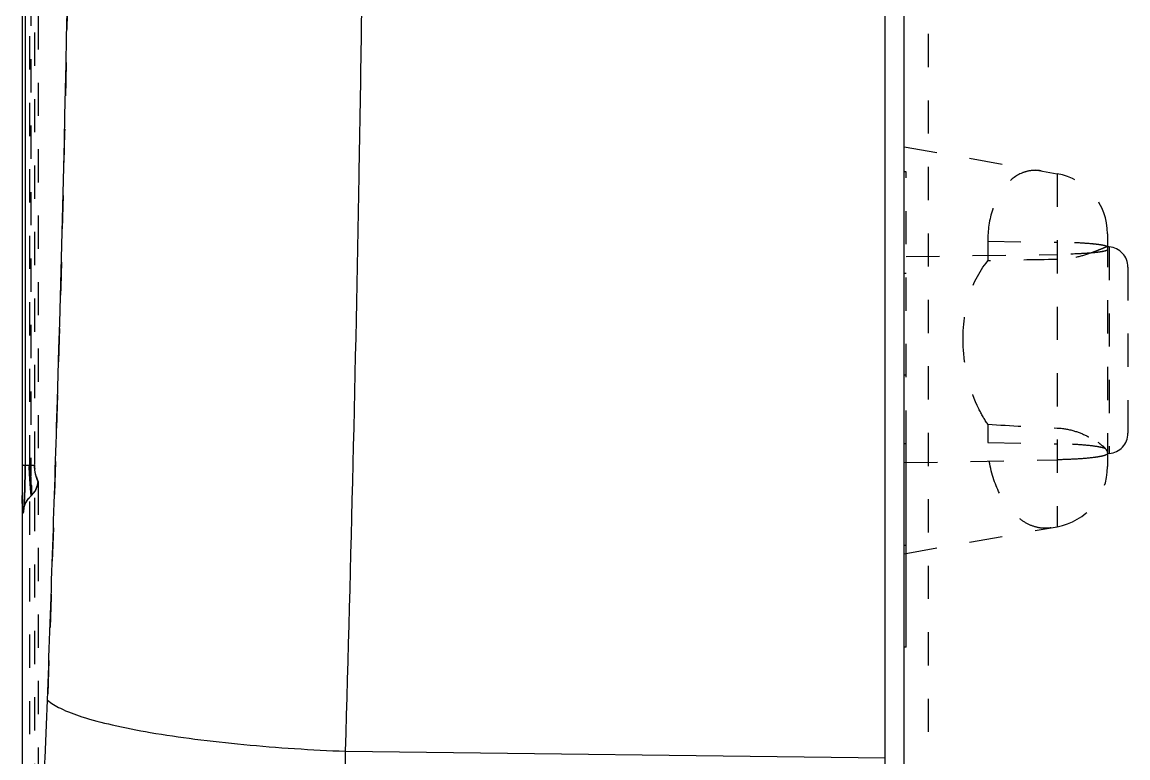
# Model space of a CAD drawing. Header units: millimetres. Extents: x 1937 to 4271, y -9032 to 1737.
# Drawn here: x 3023.6 to 3077.9, y -2458.5 to -2422.4 of the extents above; entities that cross this region are included whole.
import ezdxf

# ---------------------------------------------------------------- set-up
doc = ezdxf.new("R2010")
doc.units = ezdxf.units.MM
doc.header["$LTSCALE"] = 16.335
doc.linetypes.add('HIDDEN', pattern=[0.2, 0.1, -0.1])
doc.layers.get('0').update_dxf_attribs({"linetype": 'CONTINUOUS'})
doc.layers.add('DEFAULT_2', color=8, linetype='HIDDEN')

msp = doc.modelspace()

# ---------------------------------------------------------------- linework, layer by layer
at = {"color": 7, "linetype": 'Continuous'}
for p, q in [((3066.939, -2572.663), (3066.939, -2272.794)), ((3066.013, -2521.959), (3066.013, -2281.056)), ((3023.581, -2315.401), (3023.581, -2487.606)), ((3023.727, -2358.856), (3023.727, -2444.151)), ((3067.039, -2443.098), (3066.939, -2443.098)), ((3067.039, -2453.098), (3067.039, -2443.098)), ((3023.625, -2444.151), (3023.582, -2444.151)), ((3023.728, -2444.151), (3023.726, -2444.543)), ((3023.727, -2444.151), (3023.727, -2444.151)), ((3023.721, -2444.903), (3023.714, -2445.237)), ((3023.726, -2444.543), (3023.721, -2444.903)), ((3023.714, -2445.237), (3023.704, -2445.535)), ((3023.659, -2446.261), (3023.657, -2446.28)), ((3067.039, -2453.098), (3066.939, -2453.098)), ((3039.486, -2458.214), (3066.013, -2458.539))]:
    msp.add_line(p, q, dxfattribs=at)
msp.add_lwpolyline([(3023.704, -2445.535), (3023.692, -2445.792), (3023.68, -2446.002), (3023.668, -2446.161), (3023.659, -2446.261)], dxfattribs=at)
for centre, radius, start, end in [((3353.586, -2444.231), 330.005, 179.98598, 180.18653), ((2975.268, -2444.165), 48.461, 359.3349, 0.0169), ((2992.599, -2444.377), 31.128, 358.4473, 358.9531), ((2988.795, -2444.311), 34.932, 358.9581, 359.3163), ((2996.138, -2444.483), 27.588, 357.5951, 358.4671)]:
    msp.add_arc(centre, radius, start, end, dxfattribs=at)
for points, knots in [([(3024.827, -2455.698), (3024.988, -2451.213), (3025.602, -2433.155), (3025.99, -2415.085), (3025.99, -2401.503)], [0, 0, 0, 0, 0.248354, 1, 1, 1, 1]), ([(3039.486, -2458.214), (3039.751, -2448.794), (3040.1, -2434.637), (3040.369, -2415.732), (3040.414, -2406.249), (3040.414, -2401.503)], [0, 0, 0, 0, 0.498417, 0.749012, 1, 1, 1, 1]), ([(3023.584, -2445.306), (3023.584, -2445.534), (3023.588, -2445.903), (3023.594, -2446.271), (3023.605, -2446.41)], [0, 0, 0, 0, 0.620693, 1, 1, 1, 1]), ([(3023.646, -2446.431), (3023.66, -2446.331), (3023.68, -2446.068), (3023.695, -2445.804), (3023.701, -2445.64)], [0, 0, 0, 0, 0.379817, 1, 1, 1, 1]), ([(3023.605, -2446.41), (3023.608, -2446.444), (3023.618, -2446.57), (3023.642, -2446.458), (3023.646, -2446.431)], [0, 0, 0, 0, 0.550416, 1, 1, 1, 1]), ([(3023.581, -2479.982), (3023.581, -2478.192), (3023.719, -2474.43), (3024.251, -2466.342), (3024.671, -2460.039), (3024.827, -2455.698)], [0, 0, 0, 0, 0.220899, 0.464169, 1, 1, 1, 1]), ([(3024.827, -2455.698), (3025.011, -2455.869), (3025.57, -2456.183), (3026.642, -2456.578), (3028.124, -2456.962), (3029.977, -2457.322), (3032.136, -2457.636), (3035.336, -2457.988), (3037.813, -2458.146), (3039.486, -2458.214)], [0, 0, 0, 0, 0.050282, 0.126029, 0.228768, 0.356046, 0.503705, 0.665046, 1, 1, 1, 1]), ([(3038.492, -2490.416), (3038.499, -2488.011), (3038.618, -2482.981), (3038.918, -2475.161), (3039.247, -2466.834), (3039.424, -2461.127), (3039.486, -2458.214)], [0, 0, 0, 0, 0.223999, 0.46837, 0.728673, 1, 1, 1, 1])]:
    msp.add_open_spline(points, degree=3, knots=knots, dxfattribs=at)
at = {"layer": 'DEFAULT_2', "color": 8, "linetype": 'HIDDEN'}
for p, q in [((3068.145, -2525.87), (3068.145, -2277.175)), ((3024.363, -2311.009), (3024.363, -2491.998)), ((3024.19, -2311.813), (3024.19, -2491.194)), ((3023.941, -2315.265), (3023.94, -2487.742)), ((3024.006, -2358.856), (3024.006, -2444.151)), ((3066.939, -2428.503), (3074.46, -2429.83)), ((3067.039, -2429.729), (3066.939, -2429.729)), ((3067.039, -2443.098), (3067.039, -2429.729)), ((3074.46, -2429.83), (3074.46, -2447.177)), ((3076.939, -2432.784), (3076.939, -2444.223)), ((3071.05, -2433.148), (3071.05, -2434.118)), ((3071.05, -2433.148), (3074.46, -2433.198)), ((3076.922, -2433.418), (3076.936, -2433.416)), ((3076.939, -2433.418), (3076.936, -2433.416)), ((3077.026, -2433.424), (3076.936, -2433.416)), ((3077.026, -2433.424), (3077.026, -2443.583)), ((3067.039, -2433.902), (3074.46, -2433.797)), ((3077.939, -2434.421), (3077.939, -2442.586)), ((3067.039, -2434.729), (3066.939, -2434.729)), ((3067.039, -2439.729), (3066.939, -2439.729)), ((3071.05, -2442.141), (3071.05, -2443.037)), ((3071.05, -2443.037), (3074.46, -2443.103)), ((3066.939, -2444.028), (3074.46, -2443.889)), ((3077.026, -2443.583), (3076.939, -2443.591)), ((3023.625, -2444.151), (3024.19, -2444.151)), ((3023.721, -2444.903), (3023.719, -2445.016)), ((3023.726, -2444.543), (3023.725, -2444.645)), ((3023.704, -2445.535), (3023.699, -2445.651)), ((3023.714, -2445.237), (3023.71, -2445.354)), ((3023.674, -2446.095), (3023.662, -2446.229)), ((3024.038, -2445.649), (3024.038, -2445.649)), ((3023.662, -2446.229), (3023.659, -2446.259)), ((3066.939, -2448.503), (3074.46, -2447.177)), ((3067.039, -2448.098), (3066.939, -2448.098))]:
    msp.add_line(p, q, dxfattribs=at)
for points in [[(3024.038, -2445.649), (3024.232, -2445.416), (3024.347, -2445.114), (3024.363, -2444.955)], [(3024.038, -2445.649), (3024.217, -2445.439), (3024.342, -2445.135), (3024.363, -2444.955)], [(3023.659, -2446.259), (3023.655, -2446.289), (3023.663, -2446.253), (3023.72, -2446.079), (3023.858, -2445.838), (3024.037, -2445.65)], [(3023.657, -2446.28), (3023.655, -2446.289), (3023.674, -2446.21), (3023.748, -2446.017), (3023.885, -2445.803), (3024.037, -2445.65)], [(3023.699, -2445.651), (3023.686, -2445.901), (3023.674, -2446.095)]]:
    msp.add_lwpolyline(points, dxfattribs=at)
for centre, radius, start, end in [((3073.939, -2432.784), 3, 0, 80), ((3076.939, -2434.42), 1, 0, 85), ((3076.23, -2601.813), 167.776, 90.60458, 91.76944), ((3081.944, -2273.744), 168.749, 266.29839, 267.45801), ((3076.939, -2442.587), 1, 275, 0), ((3379.676, -2444.259), 356.094, 179.98254, 180.11424), ((3026.04, -2444.15), 1.85, 180.0325, 186.0555), ((3073.939, -2444.223), 3, 280, 0), ((3120.289, -2444.86), 96.706, 180.06452, 180.46403), ((2990.431, -2444.302), 33.298, 358.3119, 358.8906), ((2991.594, -2444.325), 32.135, 358.8918, 359.0472), ((2971.722, -2447.048), 52.347, 2.077, 2.5926), ((3036.02, -2444.256), 12.071, 184.2499, 185.81)]:
    msp.add_arc(centre, radius, start, end, dxfattribs=at)
for points, knots in [([(3025.99, -2401.503), (3025.99, -2406.042), (3025.86, -2424.112), (3025.312, -2442.176), (3024.827, -2455.698)], [0, 0, 0, 0, 0.251177, 1, 1, 1, 1]), ([(3073.676, -2429.691), (3073.524, -2429.664), (3073.207, -2429.652), (3072.559, -2429.813), (3071.788, -2430.429), (3071.187, -2431.636), (3071.05, -2432.616), (3071.05, -2433.148)], [0, 0, 0, 0, 0.095057, 0.191088, 0.404454, 0.673538, 1, 1, 1, 1]), ([(3076.922, -2433.418), (3076.897, -2433.397), (3076.81, -2433.369), (3076.647, -2433.334), (3076.412, -2433.301), (3075.98, -2433.257), (3075.321, -2433.218), (3074.764, -2433.203), (3074.46, -2433.198)], [0, 0, 0, 0, 0.039386, 0.107457, 0.203486, 0.325138, 0.63303, 1, 1, 1, 1]), ([(3076.922, -2433.418), (3076.891, -2433.425), (3076.805, -2433.461), (3076.642, -2433.526), (3076.411, -2433.621), (3075.99, -2433.779), (3075.341, -2433.974), (3074.77, -2434.044), (3074.46, -2434.047)], [0, 0, 0, 0, 0.03797, 0.108196, 0.206981, 0.330331, 0.636199, 1, 1, 1, 1]), ([(3076.939, -2433.561), (3076.939, -2433.582), (3076.861, -2433.62), (3076.737, -2433.649), (3076.51, -2433.687), (3076.215, -2433.719), (3075.848, -2433.748), (3075.256, -2433.78), (3074.787, -2433.792), (3074.46, -2433.797)], [0, 0, 0, 0, 0.024623, 0.080894, 0.170345, 0.290628, 0.438449, 0.609538, 1, 1, 1, 1]), ([(3076.668, -2433.34), (3076.632, -2433.334), (3076.454, -2433.305), (3076.275, -2433.286), (3076.133, -2433.274)], [0, 0, 0, 0, 0.205125, 1, 1, 1, 1]), ([(3076.939, -2433.561), (3076.939, -2433.582), (3076.861, -2433.62), (3076.804, -2433.633), (3076.758, -2433.643)], [0, 0, 0, 0, 0.304382, 1, 1, 1, 1]), ([(3069.855, -2438.503), (3069.797, -2437.657), (3069.923, -2436.091), (3070.601, -2434.646), (3071.05, -2434.118)], [0, 0, 0, 0, 0.550103, 1, 1, 1, 1]), ([(3076.758, -2433.643), (3076.639, -2433.669), (3076.342, -2433.708), (3075.576, -2433.771), (3074.93, -2433.79), (3074.46, -2433.797)], [0, 0, 0, 0, 0.158751, 0.389015, 1, 1, 1, 1]), ([(3071.05, -2442.141), (3070.886, -2441.901), (3070.244, -2440.786), (3069.922, -2439.495), (3069.855, -2438.503)], [0, 0, 0, 0, 0.226072, 1, 1, 1, 1]), ([(3074.46, -2442.327), (3074.736, -2442.339), (3075.258, -2442.43), (3075.939, -2442.703), (3076.455, -2443.01), (3076.733, -2443.23), (3076.832, -2443.339)], [0, 0, 0, 0, 0.31546, 0.598165, 0.832618, 1, 1, 1, 1]), ([(3074.153, -2447.231), (3073.982, -2447.262), (3073.618, -2447.266), (3073.08, -2447.099), (3072.562, -2446.77), (3071.885, -2446.08), (3071.239, -2444.823), (3071.05, -2443.659), (3071.05, -2443.037)], [0, 0, 0, 0, 0.089793, 0.183788, 0.287025, 0.403103, 0.679119, 1, 1, 1, 1]), ([(3076.832, -2443.339), (3076.725, -2443.296), (3076.432, -2443.238), (3075.908, -2443.172), (3075.228, -2443.125), (3074.728, -2443.108), (3074.46, -2443.103)], [0, 0, 0, 0, 0.144644, 0.371536, 0.664165, 1, 1, 1, 1]), ([(3076.832, -2443.339), (3076.812, -2443.316), (3076.705, -2443.209), (3076.584, -2443.116), (3076.486, -2443.046)], [0, 0, 0, 0, 0.204905, 1, 1, 1, 1]), ([(3076.832, -2443.339), (3076.812, -2443.33), (3076.702, -2443.293), (3076.589, -2443.271), (3076.497, -2443.254)], [0, 0, 0, 0, 0.192816, 1, 1, 1, 1]), ([(3076.939, -2443.523), (3076.939, -2443.495), (3076.907, -2443.426), (3076.862, -2443.371), (3076.832, -2443.339)], [0, 0, 0, 0, 0.390021, 1, 1, 1, 1]), ([(3076.939, -2443.579), (3076.939, -2443.603), (3076.869, -2443.655), (3076.735, -2443.695), (3076.511, -2443.745), (3076.074, -2443.806), (3075.38, -2443.862), (3074.787, -2443.883), (3074.46, -2443.889)], [0, 0, 0, 0, 0.028157, 0.085644, 0.175341, 0.295285, 0.612318, 1, 1, 1, 1]), ([(3075.439, -2443.851), (3075.362, -2443.856), (3075.035, -2443.874), (3074.709, -2443.884), (3074.46, -2443.889)], [0, 0, 0, 0, 0.237742, 1, 1, 1, 1]), ([(3076.758, -2443.687), (3076.589, -2443.735), (3076.147, -2443.798), (3075.706, -2443.835), (3075.439, -2443.851)], [0, 0, 0, 0, 0.397893, 1, 1, 1, 1]), ([(3076.939, -2443.579), (3076.939, -2443.603), (3076.869, -2443.655), (3076.805, -2443.673), (3076.758, -2443.687)], [0, 0, 0, 0, 0.328773, 1, 1, 1, 1]), ([(3023.729, -2444.151), (3023.729, -2444.329), (3023.728, -2444.565), (3023.725, -2444.802), (3023.724, -2444.86)], [0, 0, 0, 0, 0.754217, 1, 1, 1, 1]), ([(3024.037, -2445.649), (3024.035, -2445.651), (3024.03, -2445.637), (3024.028, -2445.622), (3024.022, -2445.584), (3024.013, -2445.511), (3024, -2445.383), (3023.986, -2445.198), (3023.971, -2444.971), (3023.945, -2444.619), (3023.928, -2444.341), (3023.938, -2444.151)], [0, 0, 0, 0, 0.004102, 0.017724, 0.041251, 0.074507, 0.168089, 0.293953, 0.44676, 0.620444, 1, 1, 1, 1]), ([(3023.938, -2444.151), (3023.937, -2444.196), (3023.936, -2444.373), (3023.945, -2444.549), (3023.953, -2444.681)], [0, 0, 0, 0, 0.253868, 1, 1, 1, 1]), ([(3024.037, -2445.649), (3024.04, -2445.647), (3024.04, -2445.634), (3024.043, -2445.61), (3024.043, -2445.571), (3024.044, -2445.493), (3024.041, -2445.364), (3024.036, -2445.177), (3024.028, -2444.952), (3024.008, -2444.607), (3023.993, -2444.336), (3024.003, -2444.151)], [0, 0, 0, 0, 0.007028, 0.023418, 0.0493, 0.084401, 0.180287, 0.306883, 0.458683, 0.629594, 1, 1, 1, 1]), ([(3024.003, -2444.151), (3024.002, -2444.196), (3024, -2444.372), (3024.009, -2444.549), (3024.015, -2444.681)], [0, 0, 0, 0, 0.253736, 1, 1, 1, 1]), ([(3024.363, -2444.955), (3024.353, -2444.94), (3024.343, -2444.901), (3024.315, -2444.837), (3024.271, -2444.704), (3024.21, -2444.475), (3024.19, -2444.269), (3024.19, -2444.151)], [0, 0, 0, 0, 0.063147, 0.142245, 0.253331, 0.57198, 1, 1, 1, 1]), ([(3024.363, -2444.954), (3024.363, -2444.95), (3024.351, -2444.935), (3024.342, -2444.898), (3024.315, -2444.837), (3024.287, -2444.75), (3024.252, -2444.636), (3024.207, -2444.436), (3024.19, -2444.269), (3024.19, -2444.151)], [0, 0, 0, 0, 0.015768, 0.063091, 0.14215, 0.253206, 0.396602, 0.571994, 1, 1, 1, 1]), ([(3023.953, -2444.681), (3023.955, -2444.723), (3023.964, -2444.88), (3023.974, -2445.036), (3023.982, -2445.151)], [0, 0, 0, 0, 0.268844, 1, 1, 1, 1]), ([(3024.276, -2444.716), (3024.285, -2444.744), (3024.31, -2444.821), (3024.338, -2444.896), (3024.358, -2444.943)], [0, 0, 0, 0, 0.370377, 1, 1, 1, 1]), ([(3023.714, -2445.283), (3023.707, -2445.509), (3023.692, -2445.878), (3023.669, -2446.248), (3023.651, -2446.391)], [0, 0, 0, 0, 0.611177, 1, 1, 1, 1]), ([(3024.011, -2445.478), (3024.013, -2445.497), (3024.019, -2445.55), (3024.023, -2445.603), (3024.031, -2445.637)], [0, 0, 0, 0, 0.350717, 1, 1, 1, 1]), ([(3024.034, -2445.151), (3024.035, -2445.182), (3024.039, -2445.29), (3024.043, -2445.397), (3024.044, -2445.473)], [0, 0, 0, 0, 0.289343, 1, 1, 1, 1]), ([(3024.044, -2445.473), (3024.044, -2445.493), (3024.044, -2445.547), (3024.045, -2445.602), (3024.04, -2445.637)], [0, 0, 0, 0, 0.354236, 1, 1, 1, 1]), ([(3023.607, -2446.432), (3023.598, -2446.333), (3023.591, -2446.07), (3023.587, -2445.807), (3023.586, -2445.644)], [0, 0, 0, 0, 0.378429, 1, 1, 1, 1]), ([(3023.651, -2446.391), (3023.648, -2446.418), (3023.644, -2446.456), (3023.633, -2446.49), (3023.63, -2446.507), (3023.618, -2446.505), (3023.616, -2446.488), (3023.61, -2446.465), (3023.609, -2446.444), (3023.607, -2446.432)], [0, 0, 0, 0, 0.415298, 0.533711, 0.595934, 0.623335, 0.691043, 0.815816, 1, 1, 1, 1])]:
    msp.add_open_spline(points, degree=3, knots=knots, dxfattribs=at)

doc.saveas('drawing.dxf')
